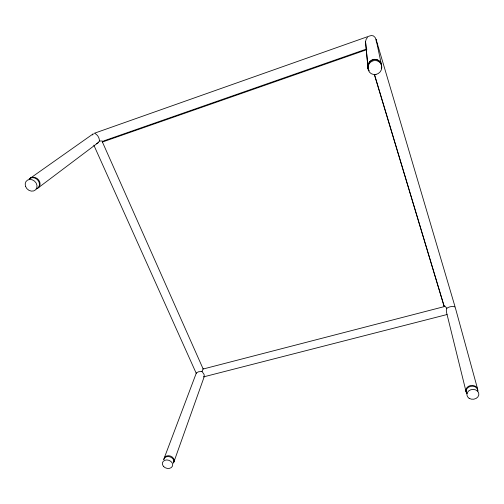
<?xml version="1.0" encoding="UTF-8"?>
<svg xmlns="http://www.w3.org/2000/svg" width="504" height="504" viewBox="0 0 504 504"><rect width="100%" height="100%" fill="white"/><g stroke="black" fill="none" stroke-linecap="round" stroke-linejoin="round"><path stroke-width="0.76" d="M173.83 462.118L204.278 376.538L204.063 374.377L202.003 371.442L198.456 371.794L196.377 372.891L164.317 457.834M454.69 306.886C452.069 305.966 449.089 306.785 446.815 308.246L446.311 310.294L446.462 312.096L466.049 391.614M367.813 65.835L365.539 41.611L366.143 39.356L367.473 37.409M92.711 134.99L93.133 133.881L29.723 178.605A6.313 5.349 43.4 0 1 38.814 180.186A6.313 5.349 43.4 0 1 36.905 188.572M203.301 368.437L202.003 371.442M38.701 187.469L98.11 142.727L99.42 140.981C99.502 138.014 97.776 135.047 95.199 133.591M374.504 74.579L444.238 306.615L203.175 369.016L102.413 142.015L103.982 140.818L366.786 48.951M96.485 143.747L98.11 142.727M204.278 376.538L203.603 376.879L447.086 314.521M94.009 133.384L369.319 36.068L371.398 35.538L373.388 35.891L375.064 37.403L376.104 39.514L455.276 307.528L477.59 388.956M102.413 142.015L366.855 49.638M102.407 141.032L99.42 140.981M446.815 308.246L444.711 305.897M93.845 145.165L196.327 373.527M374.346 74.504L444.238 306.615M381.282 63.995L376.104 39.514L376.356 41.92M365.539 41.611L368.077 68.525A7.075 6.785 -53 0 1 374.025 59.333A7.075 6.785 -53 0 1 381.522 66.698M368.103 68.783A7.088 6.798 -52.9 0 1 374.737 59.516A7.088 6.798 -52.9 0 1 381.301 68.305M466.817 393.605A5.96 4.914 -4.8 0 1 470.604 386.341A5.96 4.914 -4.8 0 1 477.975 391.041M467.032 393.322A5.947 4.908 -4.8 0 1 470.402 385.541A5.947 4.908 -4.8 0 1 477.685 390.877M369.337 70.869A7.075 6.785 -53 0 1 368.298 69.155M29.093 179.046A6.319 5.355 43.4 0 1 38.203 180.634A6.319 5.355 43.4 0 1 36.294 189.032M163.668 459.705A5.242 4.133 18.7 0 1 170.05 456.876A5.242 4.133 18.7 0 1 173.527 462.968M163.951 459.402A5.229 4.133 18.7 0 1 170.686 456.151A5.229 4.133 18.7 0 1 173.162 462.993M375.959 74.434A7.151 6.861 -52.6 0 0 380.274 62.874A7.151 6.861 -52.6 0 0 368.361 65.274A7.151 6.861 -52.6 0 0 375.959 74.434M469.104 398.292A6.004 4.939 -4.7 0 0 478.8 394.953A6.004 4.939 -4.7 0 0 470.711 389.787A6.004 4.939 -4.7 0 0 469.104 398.292M25.528 186.341A6.369 5.387 43.3 0 0 35.633 189.781A6.369 5.387 43.3 0 0 32.161 179.771A6.369 5.387 43.3 0 0 25.528 186.341M163.435 466.332A5.273 4.152 18.6 0 0 172.305 466.389A5.273 4.152 18.6 0 0 166.805 459.938A5.273 4.152 18.6 0 0 163.435 466.332"/></g></svg>
